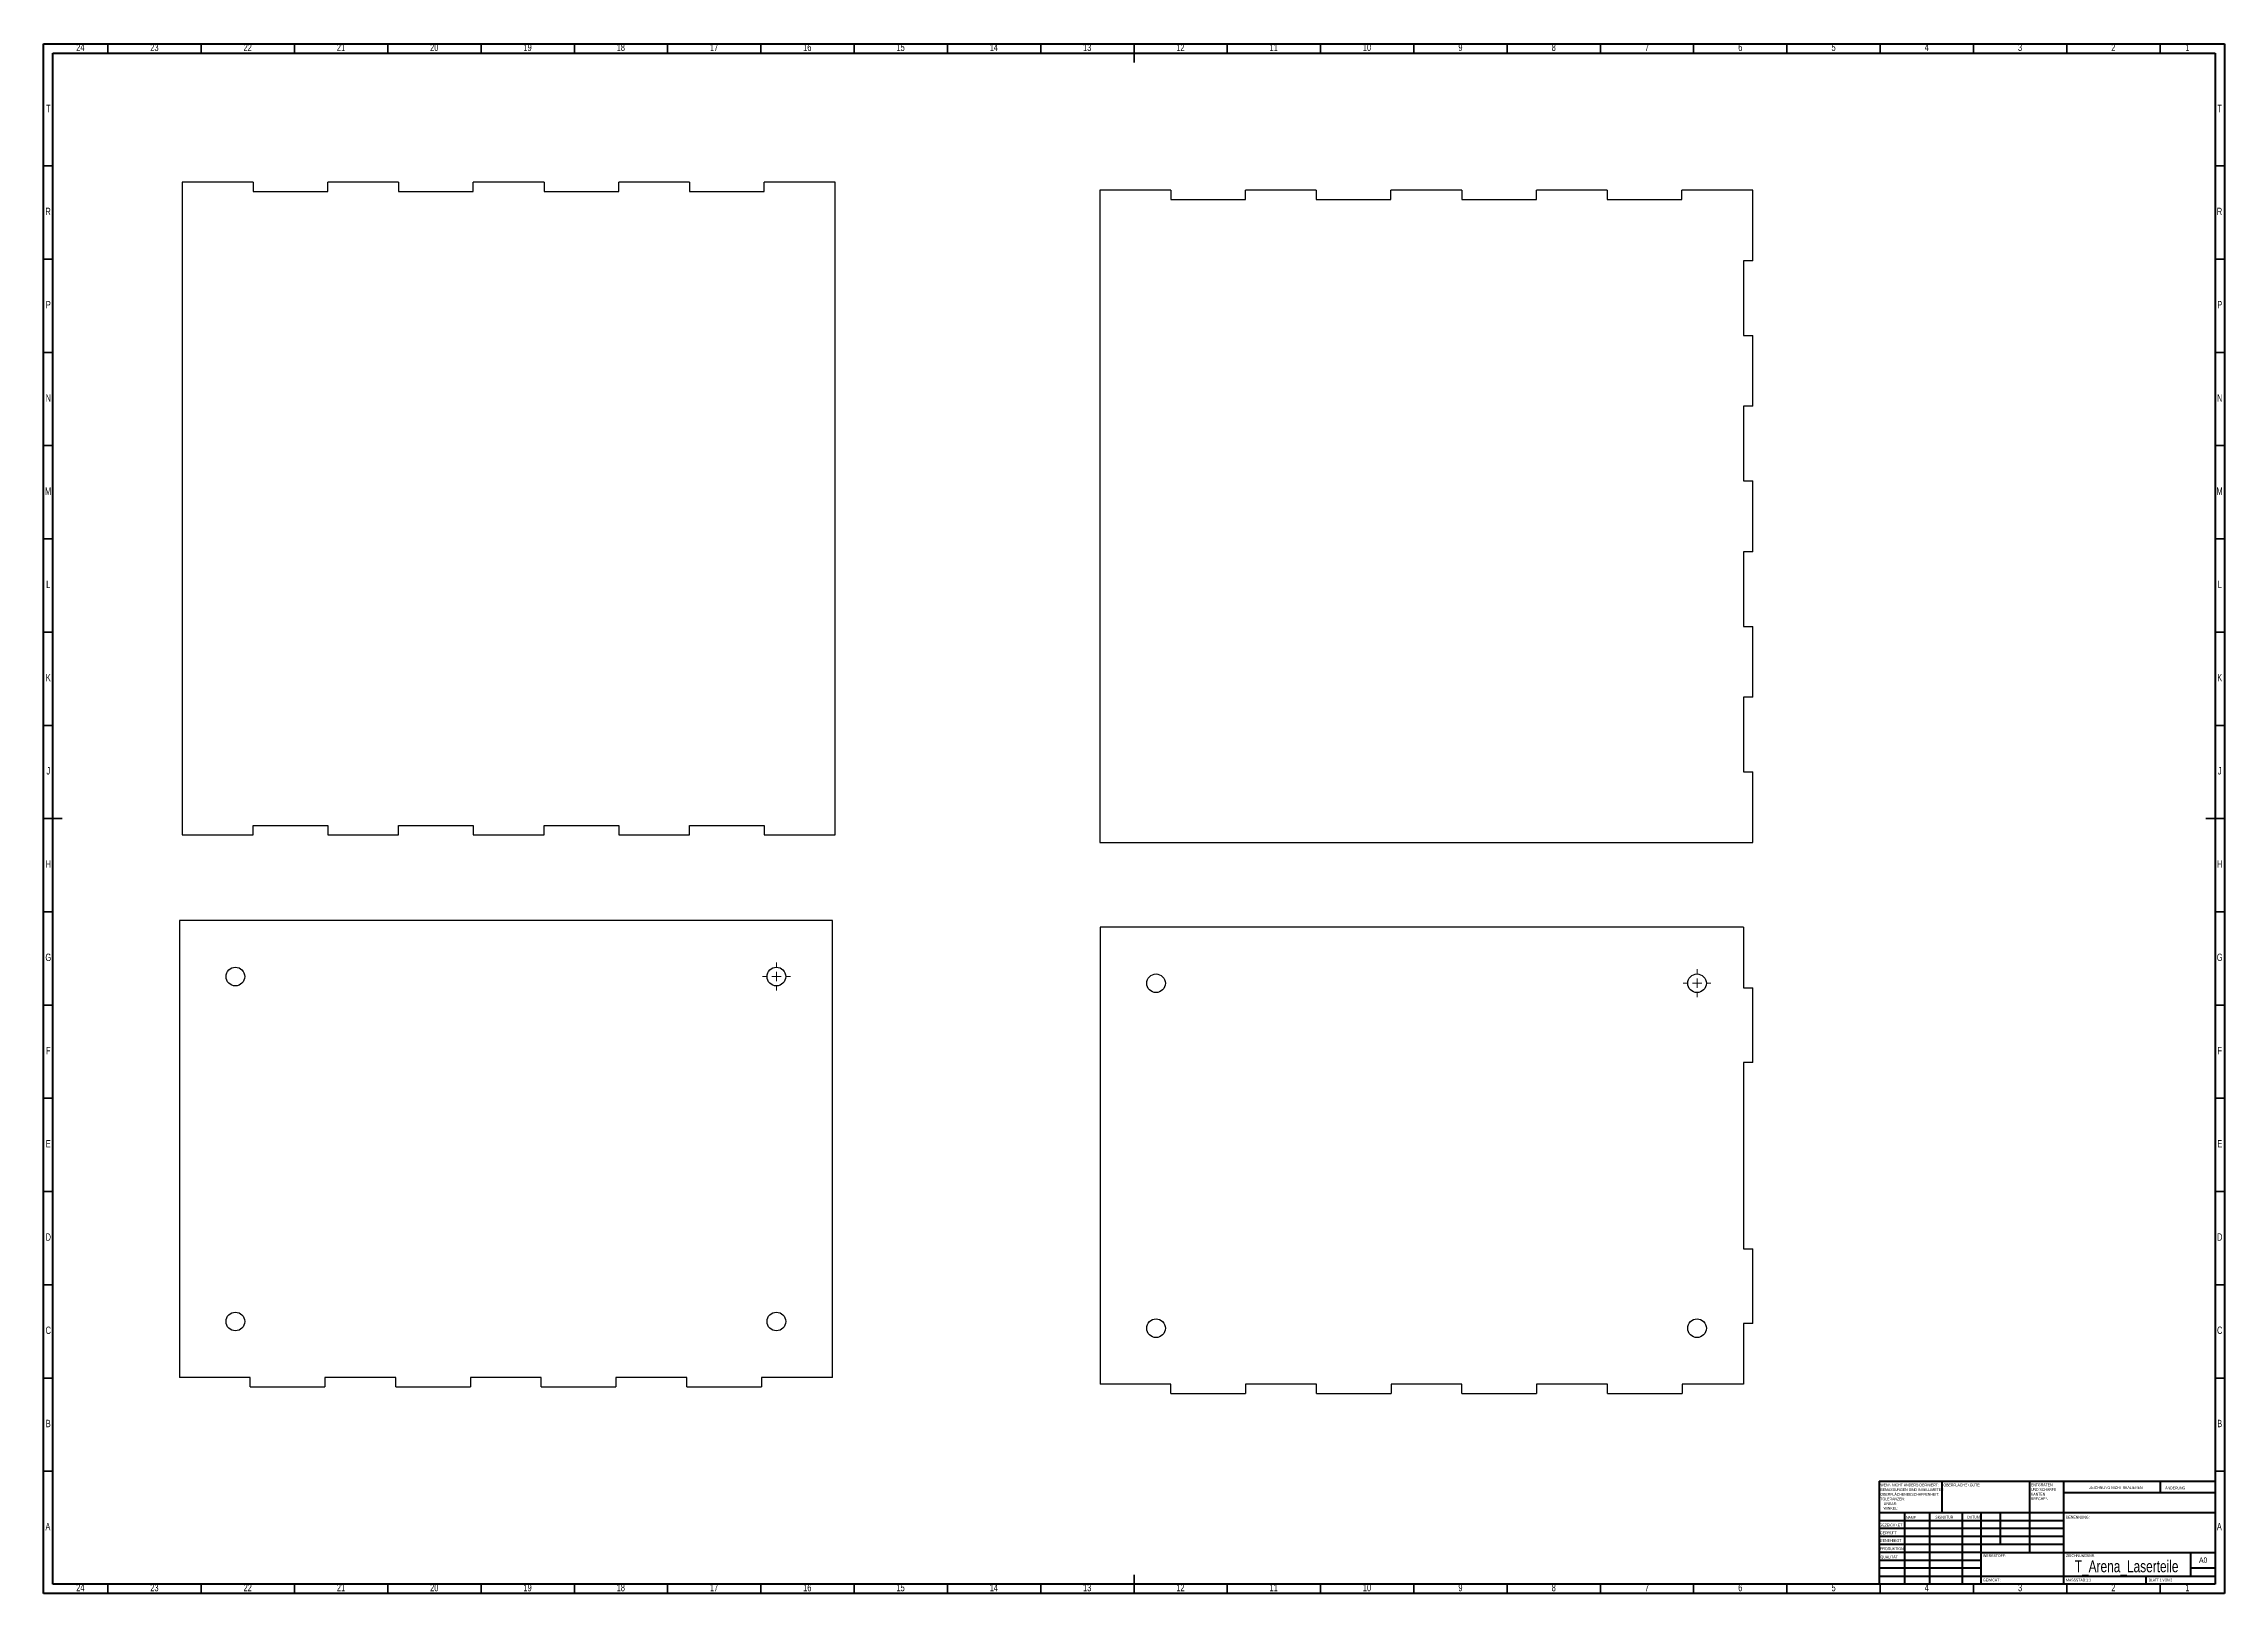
# Model space of a CAD drawing. Header units: millimetres. Extents: x 15 to 1184, y 5 to 836.
import ezdxf

# ---------------------------------------------------------------- set-up
doc = ezdxf.new("R2010")
doc.units = ezdxf.units.MM
doc.styles.add('SLDTEXTSTYLE0', font='TXT', dxfattribs={"width": 0.75})
doc.styles.add('SLDTEXTSTYLE1', font='TXT', dxfattribs={"width": 0.692308})

# ---------------------------------------------------------------- blocks, each defined once
blk = doc.blocks.new('SW_NOTE_0')
at = {"color": 0, "linetype": 'Continuous', "lineweight": 0, "char_height": 1.5, "attachment_point": 1, "style": 'SLDTEXTSTYLE0'}
for s, insert in [('ENTGRATEN', (0, 1.9)), ('UND SCHARFE', (0, -0.6)), ('KANTEN', (0, -3.1)), ('BRECHEN', (0, -5.6))]:
    blk.add_mtext(s, dxfattribs=dict(at, insert=insert))
blk = doc.blocks.new('SW_NOTE_0_1')
at = {"color": 0, "linetype": 'Continuous', "lineweight": 0, "char_height": 1.5, "attachment_point": 1, "style": 'SLDTEXTSTYLE0'}
for s, insert in [('WENN NICHT ANDERS DEFINIERT:', (0, 1.9)), ('TOLERANZEN:', (0, -5.6)), ('BEMASSUNGEN SIND IN MILLIMETER', (0, -0.6)), ('OBERFLÄCHENBESCHAFFENHEIT:', (0, -3.1)), ('WINKEL:', (1.7, -10.6)), ('LINEAR:', (1.7, -8.1))]:
    blk.add_mtext(s, dxfattribs=dict(at, insert=insert))
blk = doc.blocks.new('SW_CENTERMARKSYMBOL_0')
at = {"color": 0, "linetype": 'Continuous', "lineweight": 18}
for p, q in [((-5, 0), (-7.5, 0)), ((0, 0), (-2.5, 0)), ((0, 5), (0, 7.5)), ((0, 0), (0, 2.5)), ((0, 0), (0, -2.5)), ((0, 0), (2.5, 0)), ((5, 0), (7.5, 0)), ((0, -5), (0, -7.5))]:
    blk.add_line(p, q, dxfattribs=at)
blk = doc.blocks.new('SW_CENTERMARKSYMBOL_1')
at = {"color": 0, "linetype": 'Continuous', "lineweight": 18}
for p, q in [((-5, 0), (-7.5, 0)), ((0, 0), (-2.5, 0)), ((0, 5), (0, 7.5)), ((0, 0), (0, 2.5)), ((0, 0), (0, -2.5)), ((0, 0), (2.5, 0)), ((5, 0), (7.5, 0)), ((0, -5), (0, -7.5))]:
    blk.add_line(p, q, dxfattribs=at)

msp = doc.modelspace()

# ---------------------------------------------------------------- linework, layer by layer
at = {"color": 7, "linetype": 'Continuous', "lineweight": 70}
for p, q in [((15, 5), (15, 836)), ((15, 836), (1184, 836)), ((20, 10), (20, 831)), ((20, 831), (1179, 831)), ((1179, 831), (1179, 10)), ((1184, 836), (1184, 5)), ((1184, 5), (15, 5)), ((1179, 10), (20, 10))]:
    msp.add_line(p, q, dxfattribs=at)
at = {"color": 7, "linetype": 'Continuous', "lineweight": 35}
for p, q in [((49.5, 831), (49.5, 836)), ((99.5, 831), (99.5, 836)), ((149.5, 831), (149.5, 836)), ((199.5, 831), (199.5, 836)), ((249.5, 831), (249.5, 836)), ((299.5, 831), (299.5, 836)), ((349.5, 831), (349.5, 836)), ((399.5, 831), (399.5, 836)), ((449.5, 831), (449.5, 836)), ((499.5, 831), (499.5, 836)), ((549.5, 831), (549.5, 836)), ((599.5, 831), (599.5, 836)), ((599.5, 836), (599.5, 826)), ((649.5, 831), (649.5, 836)), ((699.5, 831), (699.5, 836)), ((749.5, 831), (749.5, 836)), ((799.5, 831), (799.5, 836)), ((849.5, 831), (849.5, 836)), ((899.5, 831), (899.5, 836)), ((949.5, 831), (949.5, 836)), ((999.5, 831), (999.5, 836)), ((1049.5, 831), (1049.5, 836)), ((1099.5, 831), (1099.5, 836)), ((1149.5, 831), (1149.5, 836)), ((20, 770.5), (15, 770.5)), ((1179, 770.5), (1184, 770.5)), ((20, 720.5), (15, 720.5)), ((1179, 720.5), (1184, 720.5)), ((20, 670.5), (15, 670.5)), ((1179, 670.5), (1184, 670.5)), ((20, 620.5), (15, 620.5)), ((1179, 620.5), (1184, 620.5)), ((20, 570.5), (15, 570.5)), ((1179, 570.5), (1184, 570.5)), ((20, 520.5), (15, 520.5)), ((1179, 520.5), (1184, 520.5)), ((20, 470.5), (15, 470.5)), ((1179, 470.5), (1184, 470.5)), ((20, 420.5), (15, 420.5)), ((15, 420.5), (25, 420.5)), ((1184, 420.5), (1174, 420.5)), ((1179, 420.5), (1184, 420.5)), ((20, 370.5), (15, 370.5)), ((1179, 370.5), (1184, 370.5)), ((20, 320.5), (15, 320.5)), ((1179, 320.5), (1184, 320.5)), ((20, 270.5), (15, 270.5)), ((1179, 270.5), (1184, 270.5)), ((20, 220.5), (15, 220.5)), ((1179, 220.5), (1184, 220.5)), ((20, 170.5), (15, 170.5)), ((1179, 170.5), (1184, 170.5)), ((20, 120.5), (15, 120.5)), ((1179, 120.5), (1184, 120.5)), ((20, 70.5), (15, 70.5)), ((1179, 70.5), (1184, 70.5)), ((599.5, 5), (599.5, 15)), ((49.5, 10), (49.5, 5)), ((99.5, 10), (99.5, 5)), ((149.5, 10), (149.5, 5)), ((199.5, 10), (199.5, 5)), ((249.5, 10), (249.5, 5)), ((299.5, 10), (299.5, 5)), ((349.5, 10), (349.5, 5)), ((399.5, 10), (399.5, 5)), ((449.5, 10), (449.5, 5)), ((499.5, 10), (499.5, 5)), ((549.5, 10), (549.5, 5)), ((599.5, 10), (599.5, 5)), ((649.5, 10), (649.5, 5)), ((699.5, 10), (699.5, 5)), ((749.5, 10), (749.5, 5)), ((799.5, 10), (799.5, 5)), ((849.5, 10), (849.5, 5)), ((899.5, 10), (899.5, 5)), ((949.5, 10), (949.5, 5)), ((999.5, 10), (999.5, 5)), ((1049.5, 10), (1049.5, 5)), ((1099.5, 10), (1099.5, 5)), ((1149.5, 10), (1149.5, 5))]:
    msp.add_line(p, q, dxfattribs=at)
at = {"color": 7, "linetype": 'Continuous', "lineweight": 25}
for p, q in [((89.3, 761.8), (89.3, 411.8)), ((127.3, 761.8), (89.3, 761.8)), ((127.3, 761.8), (127.3, 756.8)), ((167.3, 756.8), (167.3, 761.8)), ((205.3, 761.8), (167.3, 761.8)), ((205.3, 761.8), (205.3, 756.8)), ((245.3, 756.8), (245.3, 761.8)), ((283.3, 761.8), (245.3, 761.8)), ((283.3, 761.8), (283.3, 756.8)), ((323.3, 756.8), (323.3, 761.8)), ((361.3, 761.8), (323.3, 761.8)), ((361.3, 761.8), (361.3, 756.8)), ((401.3, 756.8), (401.3, 761.8)), ((439.3, 761.8), (401.3, 761.8)), ((439.3, 411.8), (439.3, 761.8)), ((127.3, 756.8), (167.3, 756.8)), ((205.3, 756.8), (245.3, 756.8)), ((283.3, 756.8), (323.3, 756.8)), ((361.3, 756.8), (401.3, 756.8)), ((581.2, 757.6), (581.2, 407.6)), ((619.2, 757.6), (581.2, 757.6)), ((619.2, 757.6), (619.2, 752.6)), ((619.2, 752.6), (659.2, 752.6)), ((659.2, 752.6), (659.2, 757.6)), ((697.2, 757.6), (659.2, 757.6)), ((697.2, 757.6), (697.2, 752.6)), ((697.2, 752.6), (737.2, 752.6)), ((737.2, 752.6), (737.2, 757.6)), ((775.2, 757.6), (737.2, 757.6)), ((775.2, 757.6), (775.2, 752.6)), ((775.2, 752.6), (815.2, 752.6)), ((815.2, 752.6), (815.2, 757.6)), ((853.2, 757.6), (815.2, 757.6)), ((853.2, 757.6), (853.2, 752.6)), ((853.2, 752.6), (893.2, 752.6)), ((893.2, 752.6), (893.2, 757.6)), ((931.2, 757.6), (893.2, 757.6)), ((931.2, 719.6), (931.2, 757.6)), ((931.2, 719.6), (926.2, 719.6)), ((926.2, 719.6), (926.2, 679.6)), ((926.2, 679.6), (931.2, 679.6)), ((931.2, 641.6), (931.2, 679.6)), ((931.2, 641.6), (926.2, 641.6)), ((926.2, 641.6), (926.2, 601.6)), ((926.2, 601.6), (931.2, 601.6)), ((931.2, 563.6), (931.2, 601.6)), ((931.2, 563.6), (926.2, 563.6)), ((926.2, 563.6), (926.2, 523.6)), ((926.2, 523.6), (931.2, 523.6)), ((931.2, 485.6), (931.2, 523.6)), ((931.2, 485.6), (926.2, 485.6)), ((926.2, 485.6), (926.2, 445.6)), ((926.2, 445.6), (931.2, 445.6)), ((931.2, 407.6), (931.2, 445.6)), ((89.3, 411.8), (127.3, 411.8)), ((127.3, 416.8), (167.3, 416.8)), ((127.3, 411.8), (127.3, 416.8)), ((167.3, 416.8), (167.3, 411.8)), ((167.3, 411.8), (205.3, 411.8)), ((205.3, 416.8), (245.3, 416.8)), ((205.3, 411.8), (205.3, 416.8)), ((245.3, 416.8), (245.3, 411.8)), ((245.3, 411.8), (283.3, 411.8)), ((283.3, 416.8), (323.3, 416.8)), ((283.3, 411.8), (283.3, 416.8)), ((323.3, 416.8), (323.3, 411.8)), ((323.3, 411.8), (361.3, 411.8)), ((361.3, 416.8), (401.3, 416.8)), ((361.3, 411.8), (361.3, 416.8)), ((401.3, 416.8), (401.3, 411.8)), ((401.3, 411.8), (439.3, 411.8)), ((581.2, 407.6), (931.2, 407.6)), ((437.8, 365.8), (87.8, 365.8)), ((87.8, 365.8), (87.8, 120.8)), ((437.8, 120.8), (437.8, 365.8)), ((926.3, 362.2), (581.3, 362.2)), ((581.3, 362.2), (581.3, 117.2)), ((926.3, 362.2), (926.3, 329.7)), ((926.3, 329.7), (931.3, 329.7)), ((931.3, 289.7), (931.3, 329.7)), ((931.3, 289.7), (926.3, 289.7)), ((926.3, 289.7), (926.3, 189.7)), ((926.3, 189.7), (931.3, 189.7)), ((931.3, 149.7), (931.3, 189.7)), ((931.3, 149.7), (926.3, 149.7)), ((926.3, 149.7), (926.3, 117.2)), ((125.8, 120.8), (87.8, 120.8)), ((125.8, 115.8), (125.8, 120.8)), ((203.8, 120.8), (165.8, 120.8)), ((165.8, 120.8), (165.8, 115.8)), ((203.8, 115.8), (203.8, 120.8)), ((281.8, 120.8), (243.8, 120.8)), ((243.8, 120.8), (243.8, 115.8)), ((281.8, 115.8), (281.8, 120.8)), ((359.8, 120.8), (321.8, 120.8)), ((321.8, 120.8), (321.8, 115.8)), ((359.8, 115.8), (359.8, 120.8)), ((437.8, 120.8), (399.8, 120.8)), ((399.8, 120.8), (399.8, 115.8)), ((619.3, 117.2), (581.3, 117.2)), ((619.3, 112.2), (619.3, 117.2)), ((697.3, 117.2), (659.3, 117.2)), ((659.3, 117.2), (659.3, 112.2)), ((697.3, 112.2), (697.3, 117.2)), ((775.3, 117.2), (737.3, 117.2)), ((737.3, 117.2), (737.3, 112.2)), ((775.3, 112.2), (775.3, 117.2)), ((853.3, 117.2), (815.3, 117.2)), ((815.3, 117.2), (815.3, 112.2)), ((853.3, 112.2), (853.3, 117.2)), ((893.3, 117.2), (893.3, 112.2)), ((926.3, 117.2), (893.3, 117.2)), ((125.8, 115.8), (165.8, 115.8)), ((203.8, 115.8), (243.8, 115.8)), ((281.8, 115.8), (321.8, 115.8)), ((359.8, 115.8), (399.8, 115.8)), ((619.3, 112.2), (659.3, 112.2)), ((697.3, 112.2), (737.3, 112.2)), ((775.3, 112.2), (815.3, 112.2)), ((853.3, 112.2), (893.3, 112.2))]:
    msp.add_line(p, q, dxfattribs=at)
at = {"color": 7, "linetype": 'Continuous', "lineweight": 50}
for p, q in [((999, 65.2), (1179, 65.2)), ((999, 65.2), (999, 10)), ((1032.8, 48.2), (1032.8, 65.2)), ((1079.6, 65.2), (1079.6, 27)), ((1097.8, 65.2), (1097.8, 10)), ((1179, 58.9), (1097.8, 58.9)), ((1149.8, 58.9), (1149.8, 65.2)), ((1179, 48.2), (999, 48.2)), ((1012.6, 48.2), (1012.6, 10)), ((1026, 48.2), (1026, 10)), ((1043.4, 48.2), (1043.4, 10)), ((1053.6, 10), (1053.6, 48.2)), ((1064, 31.2), (1064, 48.2)), ((1097.8, 44), (999, 44)), ((1097.8, 39.8), (999, 39.8)), ((1097.8, 35.5), (999, 35.5)), ((1097.8, 31.2), (999, 31.2)), ((1053.6, 27), (999, 27)), ((1053.6, 27), (1179, 27)), ((1166, 14.2), (1166, 27)), ((1053.6, 22.7), (999, 22.7)), ((1053.6, 18.5), (999, 18.5)), ((999, 14.2), (1179, 14.2)), ((1142, 10), (1142, 14.2)), ((1179, 18.5), (1166, 18.5))]:
    msp.add_line(p, q, dxfattribs=at)
at = {"color": 7, "linetype": 'Continuous', "lineweight": 25}
for centre in [(117.8, 335.8), (407.8, 335.8), (611.3, 332.2), (901.3, 332.2), (117.8, 150.8), (407.8, 150.8), (611.3, 147.2), (901.3, 147.2)]:
    msp.add_circle(centre, 5, dxfattribs=at)

# ---------------------------------------------------------------- block references
at = {"color": 7, "linetype": 'Continuous', "lineweight": 0}
for name, p in [('SW_CENTERMARKSYMBOL_0', (407.8, 335.8)), ('SW_CENTERMARKSYMBOL_1', (901.3, 332.2)), ('SW_NOTE_0_1', (999.6, 62)), ('SW_NOTE_0', (1080.3, 62.1))]:
    msp.add_blockref(name, p, dxfattribs=at)

# ---------------------------------------------------------------- texts
for s, insert, char_height, attachment_point, style in [('24', (34.7, 836.1), 3.97, 2, 'SLDTEXTSTYLE0'), ('23', (74.4, 836.1), 3.97, 2, 'SLDTEXTSTYLE0'), ('22', (124.4, 836.1), 3.97, 2, 'SLDTEXTSTYLE0'), ('21', (174.4, 836.1), 3.97, 2, 'SLDTEXTSTYLE0'), ('20', (224.4, 836.1), 3.97, 2, 'SLDTEXTSTYLE0'), ('19', (274.4, 836.1), 3.97, 2, 'SLDTEXTSTYLE0'), ('18', (324.4, 836.1), 3.97, 2, 'SLDTEXTSTYLE0'), ('17', (374.4, 836.1), 3.97, 2, 'SLDTEXTSTYLE0'), ('16', (424.4, 836.1), 3.97, 2, 'SLDTEXTSTYLE0'), ('15', (474.4, 836.1), 3.97, 2, 'SLDTEXTSTYLE0'), ('14', (524.4, 836.1), 3.97, 2, 'SLDTEXTSTYLE0'), ('13', (574.4, 836.1), 3.97, 2, 'SLDTEXTSTYLE0'), ('12', (624.4, 836.1), 3.97, 2, 'SLDTEXTSTYLE0'), ('11', (674.4, 836.1), 3.97, 2, 'SLDTEXTSTYLE0'), ('10', (724.4, 836.1), 3.97, 2, 'SLDTEXTSTYLE0'), ('9', (774.5, 836.1), 3.97, 2, 'SLDTEXTSTYLE0'), ('8', (824.5, 836.1), 3.97, 2, 'SLDTEXTSTYLE0'), ('7', (874.5, 836.1), 3.97, 2, 'SLDTEXTSTYLE0'), ('6', (924.5, 836.1), 3.97, 2, 'SLDTEXTSTYLE0'), ('5', (974.5, 836.1), 3.97, 2, 'SLDTEXTSTYLE0'), ('4', (1024.5, 836.1), 3.97, 2, 'SLDTEXTSTYLE0'), ('3', (1074.5, 836.1), 3.97, 2, 'SLDTEXTSTYLE0'), ('2', (1124.5, 836.1), 3.97, 2, 'SLDTEXTSTYLE0'), ('1', (1164.2, 836.1), 3.97, 2, 'SLDTEXTSTYLE0'), ('T', (17.5, 803.3), 3.97, 2, 'SLDTEXTSTYLE0'), ('T', (1181.5, 803.3), 3.97, 2, 'SLDTEXTSTYLE0'), ('R', (17.4, 748.1), 3.97, 2, 'SLDTEXTSTYLE0'), ('R', (1181.4, 748.1), 3.97, 2, 'SLDTEXTSTYLE0'), ('P', (17.5, 698.1), 3.97, 2, 'SLDTEXTSTYLE0'), ('P', (1181.5, 698.1), 3.97, 2, 'SLDTEXTSTYLE0'), ('N', (17.5, 648.1), 3.97, 2, 'SLDTEXTSTYLE0'), ('N', (1181.5, 648.1), 3.97, 2, 'SLDTEXTSTYLE0'), ('M', (17.4, 598.1), 3.97, 2, 'SLDTEXTSTYLE0'), ('M', (1181.4, 598.1), 3.97, 2, 'SLDTEXTSTYLE0'), ('L', (17.5, 548.1), 3.97, 2, 'SLDTEXTSTYLE0'), ('L', (1181.5, 548.1), 3.97, 2, 'SLDTEXTSTYLE0'), ('K', (17.5, 498.1), 3.97, 2, 'SLDTEXTSTYLE0'), ('K', (1181.5, 498.1), 3.97, 2, 'SLDTEXTSTYLE0'), ('J', (17.5, 448.1), 3.97, 2, 'SLDTEXTSTYLE0'), ('J', (1181.5, 448.1), 3.97, 2, 'SLDTEXTSTYLE0'), ('H', (17.5, 398.1), 3.97, 2, 'SLDTEXTSTYLE0'), ('H', (1181.5, 398.1), 3.97, 2, 'SLDTEXTSTYLE0'), ('G', (17.5, 348.1), 3.97, 2, 'SLDTEXTSTYLE0'), ('G', (1181.5, 348.1), 3.97, 2, 'SLDTEXTSTYLE0'), ('F', (17.5, 298.1), 3.97, 2, 'SLDTEXTSTYLE0'), ('F', (1181.5, 298.1), 3.97, 2, 'SLDTEXTSTYLE0'), ('E', (17.5, 248.1), 3.97, 2, 'SLDTEXTSTYLE0'), ('E', (1181.5, 248.1), 3.97, 2, 'SLDTEXTSTYLE0'), ('D', (17.5, 198.1), 3.97, 2, 'SLDTEXTSTYLE0'), ('D', (1181.5, 198.1), 3.97, 2, 'SLDTEXTSTYLE0'), ('C', (17.5, 148.1), 3.97, 2, 'SLDTEXTSTYLE0'), ('C', (1181.5, 148.1), 3.97, 2, 'SLDTEXTSTYLE0'), ('B', (17.5, 98.1), 3.97, 2, 'SLDTEXTSTYLE0'), ('B', (1181.5, 98.1), 3.97, 2, 'SLDTEXTSTYLE0'), ('OBERFLÄCHENGÜTE:', (1033.4, 63.9), 1.5, 1, 'SLDTEXTSTYLE0'), ('ZEICHNUNG NICHT SKALIEREN', (1111.6, 62.5), 1.5, 1, 'SLDTEXTSTYLE0'), ('ÄNDERUNG', (1152.3, 62.3), 1.5, 1, 'SLDTEXTSTYLE0'), ('A', (17.3, 42.8), 3.97, 2, 'SLDTEXTSTYLE0'), ('GEZEICHNET', (999.2, 42.4), 1.5, 1, 'SLDTEXTSTYLE0'), ('GEPRÜFT', (999.4, 38.2), 1.5, 1, 'SLDTEXTSTYLE0'), ('NAME', (1013.3, 46.5), 1.5, 1, 'SLDTEXTSTYLE0'), ('SIGNATUR', (1029, 46.6), 1.5, 1, 'SLDTEXTSTYLE0'), ('DATUM', (1046.2, 46.6), 1.5, 1, 'SLDTEXTSTYLE0'), ('BENENNUNG:', (1099.2, 46.6), 1.5, 1, 'SLDTEXTSTYLE0'), ('A', (1181.3, 42.8), 3.97, 2, 'SLDTEXTSTYLE0'), ('GENEHMIGT', (999.4, 34.1), 1.5, 1, 'SLDTEXTSTYLE0'), ('PRODUKTION', (999.5, 29.7), 1.5, 1, 'SLDTEXTSTYLE0'), ('QUALITÄT', (999.7, 25.3), 1.5, 1, 'SLDTEXTSTYLE0'), ('WERKSTOFF:', (1054.6, 26), 1.5, 1, 'SLDTEXTSTYLE0'), ('ZEICHNUNGSNR.', (1099.1, 26), 1.5, 1, 'SLDTEXTSTYLE0'), ('A0', (1170.4, 24.3), 2.91, 1, 'SLDTEXTSTYLE0'), ('GEWICHT:', (1054.6, 12.9), 1.5, 1, 'SLDTEXTSTYLE0'), ('MASSSTAB:1:1', (1099.1, 12.9), 1.5, 1, 'SLDTEXTSTYLE0'), ('T_Arena_Laserteile', (1131.6, 22.7), 6.35, 2, 'SLDTEXTSTYLE0'), ('BLATT 1 VON 2', (1143.5, 12.9), 1.5, 1, 'SLDTEXTSTYLE1'), ('24', (34.7, 10.1), 3.97, 2, 'SLDTEXTSTYLE0'), ('23', (74.4, 10.1), 3.97, 2, 'SLDTEXTSTYLE0'), ('22', (124.4, 10.1), 3.97, 2, 'SLDTEXTSTYLE0'), ('21', (174.4, 10.1), 3.97, 2, 'SLDTEXTSTYLE0'), ('20', (224.4, 10.1), 3.97, 2, 'SLDTEXTSTYLE0'), ('19', (274.4, 10.1), 3.97, 2, 'SLDTEXTSTYLE0'), ('18', (324.4, 10.1), 3.97, 2, 'SLDTEXTSTYLE0'), ('17', (374.4, 10.1), 3.97, 2, 'SLDTEXTSTYLE0'), ('16', (424.4, 10.1), 3.97, 2, 'SLDTEXTSTYLE0'), ('15', (474.4, 10.1), 3.97, 2, 'SLDTEXTSTYLE0'), ('14', (524.4, 10.1), 3.97, 2, 'SLDTEXTSTYLE0'), ('13', (574.4, 10.1), 3.97, 2, 'SLDTEXTSTYLE0'), ('12', (624.4, 10.1), 3.97, 2, 'SLDTEXTSTYLE0'), ('11', (674.4, 10.1), 3.97, 2, 'SLDTEXTSTYLE0'), ('10', (724.4, 10.1), 3.97, 2, 'SLDTEXTSTYLE0'), ('9', (774.5, 10.1), 3.97, 2, 'SLDTEXTSTYLE0'), ('8', (824.5, 10.1), 3.97, 2, 'SLDTEXTSTYLE0'), ('7', (874.5, 10.1), 3.97, 2, 'SLDTEXTSTYLE0'), ('6', (924.5, 10.1), 3.97, 2, 'SLDTEXTSTYLE0'), ('5', (974.5, 10.1), 3.97, 2, 'SLDTEXTSTYLE0'), ('4', (1024.5, 10.1), 3.97, 2, 'SLDTEXTSTYLE0'), ('3', (1074.5, 10.1), 3.97, 2, 'SLDTEXTSTYLE0'), ('2', (1124.5, 10.1), 3.97, 2, 'SLDTEXTSTYLE0'), ('1', (1164.2, 10.1), 3.97, 2, 'SLDTEXTSTYLE0')]:
    msp.add_mtext(s, dxfattribs=dict(at, insert=insert, char_height=char_height, attachment_point=attachment_point, style=style))

doc.saveas('drawing.dxf')
